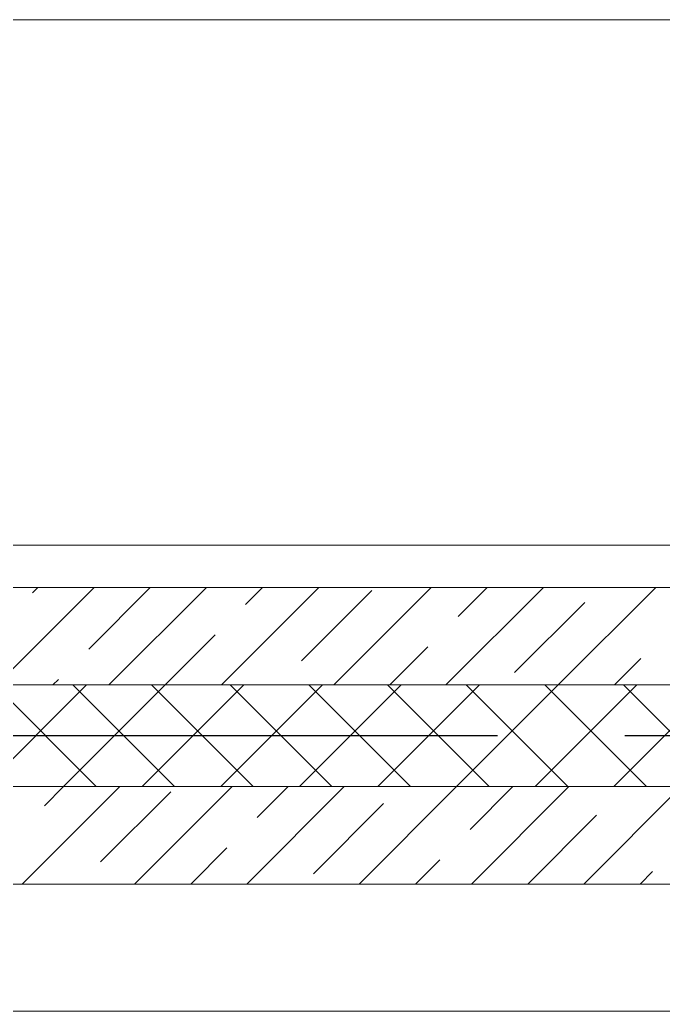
# Model space of a CAD drawing. Header units: inches. Extents: x -21163 to 11874, y -14995 to 6550.
# Drawn here: x -2719 to -1960, y -7989 to -6819 of the extents above; entities that cross this region are included whole.
import ezdxf

# ---------------------------------------------------------------- set-up
doc = ezdxf.new("R2010")
doc.units = ezdxf.units.IN
doc.header["$MEASUREMENT"] = 0
doc.linetypes.add('CONTI', pattern=[0])
doc.linetypes.add('GOST2.303 5', pattern=[24, 20, -1.5, 1, -1.5])
doc.layers.add('axis_dim', color=8, linetype='CONTI')
for name, color, linetype, lineweight in [('furniture', 8, 'Continuous', 0), ('stair1', 8, 'Continuous', 15), ('Wall2', 8, 'Continuous', 5)]:
    doc.layers.add(name, color=color, linetype=linetype, lineweight=lineweight)

msp = doc.modelspace()

# ---------------------------------------------------------------- linework, layer by layer
at = {"layer": 'axis_dim', "linetype": 'GOST2.303 5', "lineweight": 25, "ltscale": 100}
msp.add_lwpolyline([(244.6, -7664), (-18161.6, -7664)], dxfattribs=at)
at = {"layer": 'furniture'}
msp.add_lwpolyline([(-3750.6, -6819), (-1425.6, -6819), (-1425.6, -7439), (-3750.6, -7439)], close=True, dxfattribs=at)
at = {"layer": 'stair1', "ltscale": 75}
msp.add_lwpolyline([(-13825.6, -7839), (-13825.6, -7989), (2924.9, -7989), (2924.9, -7839)], dxfattribs=at)
at = {"layer": 'Wall2', "ltscale": 100}
for points in [[(-1025.6, -7489), (-5645.5, -7489)], [(-2746.7, -7604), (-2631.7, -7489)], [(-2704.3, -7495.3), (-2698, -7489)], [(-2638, -7561.6), (-2565.4, -7489)], [(-2614.1, -7604), (-2499.1, -7489)], [(-2481.5, -7604), (-2366.5, -7489)], [(-2453, -7509.2), (-2432.8, -7489)], [(-2386.7, -7575.5), (-2303.9, -7492.6)], [(-2348.9, -7604), (-2233.9, -7489)], [(-2216.4, -7604), (-2101.4, -7489)], [(-2201.8, -7523.1), (-2167.6, -7489)], [(-2083.8, -7604), (-1968.8, -7489)], [(-2135.5, -7589.4), (-2052.6, -7506.6)], [(-2547.8, -7604), (-2488.8, -7545)], [(-2282.6, -7604), (-2237.6, -7558.9)], [(-2017.5, -7604), (-1986.3, -7572.9)], [(-1025.6, -7604), (-5645.5, -7604)], [(-5645.5, -7604), (-1025.6, -7604)], [(-2760.6, -7724), (-2640.6, -7604)], [(-2629.4, -7724), (-2749.4, -7604)], [(-2680.4, -7604), (-2673.8, -7597.4)], [(-2667.8, -7724), (-2547.8, -7604)], [(-2536.6, -7724), (-2656.6, -7604)], [(-2575, -7724), (-2455, -7604)], [(-2443.8, -7724), (-2563.8, -7604)], [(-2482.2, -7724), (-2362.2, -7604)], [(-2350.9, -7724), (-2470.9, -7604)], [(-2389.4, -7724), (-2269.4, -7604)], [(-2258.1, -7724), (-2378.1, -7604)], [(-2296.6, -7724), (-2176.6, -7604)], [(-2165.3, -7724), (-2285.3, -7604)], [(-2203.8, -7724), (-2083.8, -7604)], [(-2072.5, -7724), (-2192.5, -7604)], [(-2111, -7724), (-1991, -7604)], [(-1979.7, -7724), (-2099.7, -7604)], [(-2018.2, -7724), (-1898.2, -7604)], [(-1886.9, -7724), (-2006.9, -7604)], [(-1025.6, -7724), (-5645.5, -7724)], [(-5645.5, -7724), (-1025.6, -7724)], [(-2716.5, -7839), (-2601.5, -7724)], [(-2690.4, -7746.5), (-2667.8, -7724)], [(-2624.1, -7812.8), (-2541.2, -7730)], [(-2583.9, -7839), (-2468.9, -7724)], [(-2451.4, -7839), (-2336.4, -7724)], [(-2439.1, -7760.5), (-2402.6, -7724)], [(-2318.8, -7839), (-2203.8, -7724)], [(-2187.9, -7774.4), (-2137.5, -7724)], [(-2186.2, -7839), (-2071.2, -7724)], [(-2053.6, -7839), (-1938.6, -7724)], [(-2372.8, -7826.8), (-2290, -7743.9)], [(-2119.9, -7839), (-2038.7, -7757.8)], [(-2517.6, -7839), (-2474.9, -7796.3)], [(-2252.5, -7839), (-2223.7, -7810.2)], [(-1987.3, -7839), (-1972.4, -7824.1)], [(-5645.5, -7839), (-1025.6, -7839)]]:
    msp.add_lwpolyline(points, dxfattribs=at)

doc.saveas('drawing.dxf')
